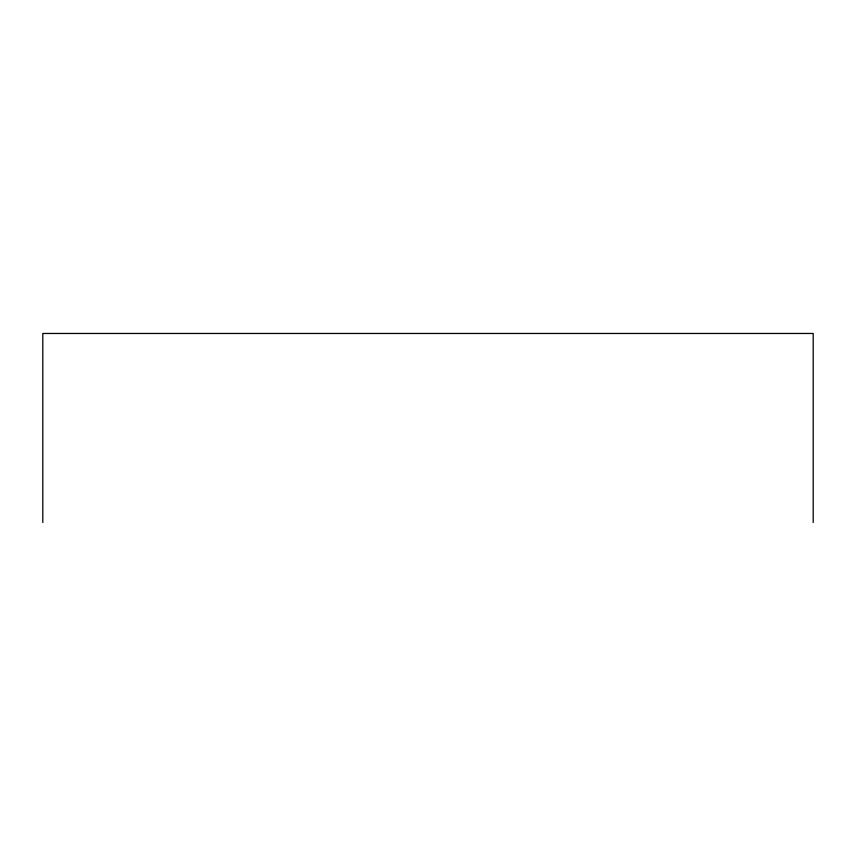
<?xml version="1.0" encoding="UTF-8"?>
<svg xmlns="http://www.w3.org/2000/svg" width="856" height="856" viewBox="0 0 856 856"><rect width="100%" height="100%" fill="white"/><g stroke="black" fill="none" stroke-linecap="round" stroke-linejoin="round"><path stroke-width="1.28" d="M813.2 522.535L813.2 333.466L42.8 333.466L42.8 522.535"/></g></svg>
